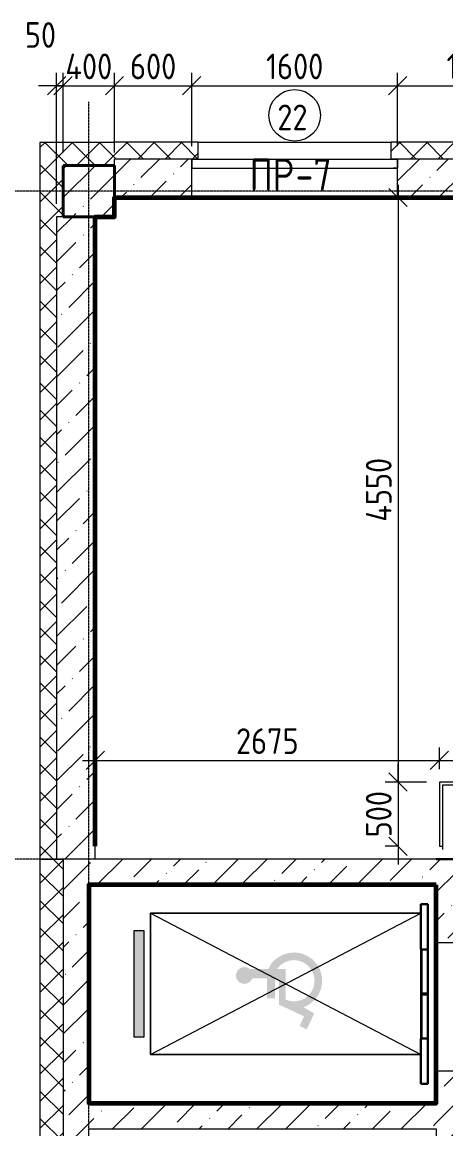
# Model space of a CAD drawing. Header units: millimetres. Extents: x -56773 to 221258, y -262288 to 26541.
# Drawn here: x -18834 to -15541, y -32360 to -23744 of the extents above; entities that cross this region are included whole.
import ezdxf

# ---------------------------------------------------------------- set-up
doc = ezdxf.new("R2010")
doc.units = ezdxf.units.MM
for name, pattern in [('ADSK_Линия сетки', [25, 20, -2.5, 0, -2.5]), ('ADSK_Невидимые', [5, 3, -2]), ('ADSK_Штриховая_ш2 п1_5', [4.5, 3, -1.5])]:
    doc.linetypes.add(name, pattern=pattern)
for name, color, linetype, lineweight in [('3.1 Штукатурка внешн стен для инвесторов', 5, 'Continuous', 60), ('5.4) Шлифовка лиф шахт НЗ', 6, 'Continuous', 60), ('_ Окна', 7, 'Continuous', 18), ('Двери', 7, 'Continuous', 9), ('Марки', 7, 'Continuous', 20), ('Марки окон', 7, 'Continuous', 20), ('Несущие колонны', 7, 'Continuous', 18), ('Обобщенные модели', 7, 'ADSK_Невидимые', 18), ('Оборудование', 7, 'Continuous', 18), ('Окна', 7, 'Continuous', 9), ('Оси', 7, 'Continuous', 9), ('Перекрытие', 7, 'Continuous', 18), ('Размеры', 7, 'Continuous', 9), ('Стены внутренние', 7, 'Continuous', 18), ('Стены наружные', 7, 'Continuous', 18), ('Стены несущие', 7, 'Continuous', 30), ('Стены отделка', 7, 'Continuous', 30), ('Стены штриховка', 7, 'Continuous', 9), ('Узлы', 7, 'Continuous', 18)]:
    doc.layers.add(name, color=color, linetype=linetype, lineweight=lineweight)
doc.styles.add('GOST Common_2', font='', dxfattribs={"width": 0.9, "height": 250})
doc.styles.add('GOST Common_3', font='', dxfattribs={"width": 0.9, "height": 200})
doc.styles.add('GOST Common_5', font='', dxfattribs={"width": 0.85, "height": 250})
doc.styles.get('GOST Common_2').set_extended_font_data('GOST Common')
doc.styles.get('GOST Common_3').set_extended_font_data('GOST Common')
doc.styles.get('GOST Common_5').set_extended_font_data('GOST Common')
doc.dimstyles.new('ADSK_Основной_2_0', dxfattribs={"dimscale": 304.8, "dimtxt": 201.142999, "dimasz": 0.463911, "dimexe": 0.328084, "dimexo": 0.328084, "dimgap": 0.164042, "dimtad": 1, "dimdec": 3, "dimrnd": 0.001, "dimdsep": 46, "dimtxsty": 'GOST Common_3', "dimblk1": 'OBLIQUE', "dimblk2": 'OBLIQUE', "dimsah": 1, "dimcen": 0.09, "dimdle": 0.328084, "dimazin": 2, "dimtfac": 1, "dimtdec": 4, "dimtix": 1, "dimtmove": 0, "dimatfit": 3, "dimfxl": 1, "dimtvp": 1, "dimtolj": 1, "dimtzin": 0, "dimlwd": 20, "dimlwe": 20, "dimarcsym": 2})
doc.dimstyles.new('ADSK_Основной_2_0_1', dxfattribs={"dimscale": 304.8, "dimtxt": 201.142999, "dimasz": 0.463911, "dimexe": 0.328084, "dimexo": 0.328084, "dimgap": 0.164042, "dimtad": 1, "dimdec": 3, "dimrnd": 0.001, "dimdsep": 46, "dimtxsty": 'GOST Common_3', "dimblk1": 'OBLIQUE', "dimblk2": 'OBLIQUE', "dimsah": 1, "dimcen": 0.09, "dimdle": 0.328084, "dimazin": 2, "dimtfac": 1, "dimtdec": 4, "dimtix": 1, "dimtmove": 1, "dimatfit": 3, "dimfxl": 1, "dimtvp": 1, "dimtolj": 1, "dimtzin": 0, "dimlwd": 20, "dimlwe": 20, "dimarcsym": 2})
pattern_1 = [(45, (1283.93, -48864.63), (84.18955, 308.69595), [396.875, -79.375, 3.353, -76.022])]
pattern_2 = [(45, (1283.93, -48864.63), (-106.066, 106.066), []), (135, (1283.93, -48864.63), (-106.066, -106.066), [])]

# ---------------------------------------------------------------- blocks, each defined once
blk = doc.blocks.new('ADSK_КолоннаЖБ_Прямоугольная - 400x400 мм-1807142-Кладочный план 1-го этажа')
at = {"layer": 'Несущие колонны', "lineweight": 40}
for p, q in [((-200, 200), (200, 200)), ((-200, -200), (-200, 200)), ((200, 200), (200, -200)), ((200, -200), (-200, -200))]:
    blk.add_line(p, q, dxfattribs=at)
blk = doc.blocks.new('AS-Shakhta_lifta-GOST_5746-2003 - Лифт_3_2700х1700 проем 1000-883891-Кладочный план 1-го этажа')
at = {"layer": 'Оборудование'}
h = blk.add_hatch(color=256, dxfattribs=at)
h.paths.add_polyline_path([(354.7, 344.2), (231, 401.8), (183.6, 319.7), (160.7, 365.2), (128, 404.3), (87.2, 434.8), (40.6, 455.1), (-9.5, 464.1), (-60.4, 461.4), (-109.3, 447.2), (-153.5, 422), (-190.9, 387.4), (-219.3, 345.2), (-237.2, 297.5), (-243.7, 247), (-238.5, 196.4), (-221.7, 148.3), (-194.4, 105.3), (-157.9, 69.8), (-114.3, 43.6), (-114.3, -98), (-123.4, -111.8), (-128.8, -127.6), (-130, -144.1), (-127, -160.5), (-120, -175.5), (-109.5, -188.4), (-96, -198.1), (-80.6, -204.2), (-64.1, -206.2), (-47.6, -203.9), (-32.3, -197.6), (-19, -187.7), (-8.6, -174.7), (-1.8, -159.5), (0.9, -143.1), (-0.6, -126.6), (-6.2, -110.9), (-15.5, -97.2), (-28, -86.3), (-42.9, -78.8), (-42.9, 35.4), (113.5, 35.4), (113.5, 97.4), (-31, 97.4), (-31, 128.1), (162.8, 128.1), (253.6, 322.9), (328.5, 288)])
h.paths.add_polyline_path([(136.6, 258.9), (135.3, 218.6), (123.9, 180), (-114.3, 180), (-114.3, 111.7), (-144.4, 138.5), (-166.9, 171.9), (-180.4, 209.8), (-184, 249.9), (-177.6, 289.7), (-161.5, 326.6), (-136.7, 358.3), (-104.7, 382.9), (-67.7, 398.8), (-27.9, 404.9), (12.2, 401), (50, 387.2), (83.3, 364.5), (109.8, 334.2), (128, 298.2)])
at = {"layer": 'Узлы'}
blk.add_hatch(color=256, dxfattribs=at).paths.add_polyline_path([(412.5, -1000), (412.5, -920), (-412.5, -920), (-412.5, -1000)])
at = {"layer": 'Обобщенные модели', "linetype": 'Continuous', "lineweight": 30}
for p, q in [((780, 1285), (-620, 1285)), ((-620, 1230), (-620, 1285)), ((-270, 1230), (-620, 1230)), ((-267, 1235), (-267, 1285)), ((-267, 1285), (77, 1285)), ((77, 1235), (-267, 1235)), ((77, 1285), (77, 1235)), ((83, 1235), (83, 1285)), ((83, 1285), (427, 1285)), ((427, 1235), (83, 1235)), ((427, 1285), (427, 1235)), ((430, 1230), (780, 1230)), ((780, 1230), (780, 1285))]:
    blk.add_line(p, q, dxfattribs=at)
at = {"layer": 'Обобщенные модели'}
for p, q in [((-270, 1235), (-270, 1285)), ((430, 1235), (430, 1285))]:
    blk.add_line(p, q, dxfattribs=at)
at = {"layer": 'Оборудование'}
for p, q in [((-550, -870), (-550, 1230)), ((550, -870), (-550, 1230)), ((-550, -870), (550, 1230)), ((550, 1230), (-550, 1230)), ((-550, 1230), (-550, -870)), ((550, 1230), (550, -870)), ((550, -870), (550, 1230)), ((550, -870), (-550, -870)), ((-550, -870), (550, -870))]:
    blk.add_line(p, q, dxfattribs=at)
at = {"layer": 'Узлы'}
for p, q in [((412.5, -920), (-412.5, -920)), ((-412.5, -920), (-412.5, -1000)), ((412.5, -1000), (412.5, -920)), ((-412.5, -1000), (412.5, -1000))]:
    blk.add_line(p, q, dxfattribs=at)
blk = doc.blocks.new('ADSK_Дверь_Проем - ADSK_Дверь_Проем-730830-Кладочный план 1-го этажа')
at = {"layer": 'Двери', "linetype": 'ADSK_Штриховая_ш2 п1_5'}
for p, q in [((-500, 100), (500, 100)), ((-500, -100), (500, -100))]:
    blk.add_line(p, q, dxfattribs=at)
blk = doc.blocks.new('AS-Shakhta_lifta-GOST_5746-2003 - Лифт_3_2700х1700 проем 1001-883895-Кладочный план 1-го этажа')
at = {"layer": 'Узлы'}
blk.add_hatch(color=256, dxfattribs=at).paths.add_polyline_path([(412.5, -1000), (412.5, -920), (-412.5, -920), (-412.5, -1000), (114.8, -1000)])
at = {"layer": 'Обобщенные модели', "linetype": 'Continuous', "lineweight": 30}
for p, q in [((780, 1285), (-620, 1285)), ((-620, 1230), (-620, 1285)), ((-270, 1230), (-620, 1230)), ((-267, 1235), (-267, 1285)), ((-267, 1285), (77, 1285)), ((77, 1235), (-267, 1235)), ((77, 1285), (77, 1235)), ((83, 1235), (83, 1285)), ((83, 1285), (427, 1285)), ((427, 1235), (83, 1235)), ((427, 1285), (427, 1235)), ((430, 1230), (780, 1230)), ((780, 1230), (780, 1285))]:
    blk.add_line(p, q, dxfattribs=at)
at = {"layer": 'Обобщенные модели'}
for p, q in [((-270, 1235), (-270, 1285)), ((430, 1235), (430, 1285))]:
    blk.add_line(p, q, dxfattribs=at)
at = {"layer": 'Оборудование'}
for p, q in [((-770, -1350), (-770, 1350)), ((-770, 1350), (930, 1350)), ((930, 1350), (930, -1350)), ((-550, -870), (-550, 1230)), ((550, -870), (-550, 1230)), ((-550, -870), (550, 1230)), ((550, 1230), (-550, 1230)), ((-550, 1230), (-550, -870)), ((550, 1230), (550, -870)), ((550, -870), (550, 1230)), ((550, -870), (-550, -870)), ((-550, -870), (550, -870)), ((930, -1350), (-770, -1350))]:
    blk.add_line(p, q, dxfattribs=at)
at = {"layer": 'Узлы'}
for p, q in [((412.5, -920), (-412.5, -920)), ((-412.5, -920), (-412.5, -1000)), ((412.5, -1000), (412.5, -920)), ((-412.5, -1000), (412.5, -1000))]:
    blk.add_line(p, q, dxfattribs=at)
blk = doc.blocks.new('ОКНО L03 _2СТ_RS - ОК-1_1600х2000h_противоударное-3556409-Кладочный план 1-го этажа')
at = {"layer": '_ Окна'}
for p, q in [((-838.1, 149), (761.9, 149)), ((-838.1, 149), (-838.1, 79)), ((-838.1, 149), (-833.1, 149)), ((761.9, 149), (756.9, 149)), ((761.9, 149), (761.9, 79)), ((-838.1, 79), (761.9, 79)), ((-838.1, 79), (-803.1, 79)), ((761.9, 79), (726.9, 79))]:
    blk.add_line(p, q, dxfattribs=at)
blk = doc.blocks.new('_Oblique')
at = {"color": 0, "linetype": 'ByBlock', "lineweight": -2}
blk.add_line((-0.5, -0.5), (0.5, 0.5), dxfattribs=at)
blk = doc.blocks.new('*D4189')
at = {"layer": 'Defpoints', "color": 0, "lineweight": 25, "transparency": 16777216}
for p in [(-18516.1, -24238.9), (-18516.1, -24859.7), (-18566.1, -25259.7)]:
    blk.add_point(p, dxfattribs=at)
at = {"layer": 'Размеры', "color": 0, "lineweight": 20, "transparency": 16777216}
for p, q in [((-18566.1, -25159.7), (-18566.1, -24138.9)), ((-18516.1, -24759.7), (-18516.1, -24138.9)), ((-18566.1, -24238.9), (-18707.5, -24238.9)), ((-18566.1, -24238.9), (-18516.1, -24238.9)), ((-18516.1, -24238.9), (-18374.7, -24238.9))]:
    blk.add_line(p, q, dxfattribs=at)
at = {"layer": 'Размеры', "color": 0, "lineweight": 20, "transparency": 16777216, "xscale": 141.4, "yscale": 141.4, "zscale": 141.4}
blk.add_blockref('_Oblique', (-18566.1, -24238.9), dxfattribs=at)
at = {"layer": 'Размеры', "color": 0, "lineweight": 20, "transparency": 16777216, "xscale": 141.4, "yscale": 141.4, "zscale": 141.4, "rotation": 180}
blk.add_blockref('_Oblique', (-18516.1, -24238.9), dxfattribs=at)
at = {"layer": 'Размеры', "color": 0, "lineweight": 9, "transparency": 16777216, "insert": (-18813.3, -23744.2), "char_height": 200, "width": 302.737, "attachment_point": 1, "line_spacing_factor": 1.022761, "style": 'GOST Common_3'}
blk.add_mtext('\\A1;50', dxfattribs=at)
blk = doc.blocks.new('*D4190')
at = {"layer": 'Defpoints', "color": 0, "lineweight": 25, "transparency": 16777216}
for p in [(-18116.1, -24238.9), (-18516.1, -24859.7), (-18116.1, -24859.7)]:
    blk.add_point(p, dxfattribs=at)
at = {"layer": 'Размеры', "color": 0, "lineweight": 20, "transparency": 16777216}
for p, q in [((-18516.1, -24759.7), (-18516.1, -24138.9)), ((-18116.1, -24759.7), (-18116.1, -24138.9)), ((-18516.1, -24238.9), (-18657.5, -24238.9)), ((-18516.1, -24238.9), (-18116.1, -24238.9)), ((-18116.1, -24238.9), (-17974.7, -24238.9))]:
    blk.add_line(p, q, dxfattribs=at)
at = {"layer": 'Размеры', "color": 0, "lineweight": 20, "transparency": 16777216, "xscale": 141.4, "yscale": 141.4, "zscale": 141.4}
blk.add_blockref('_Oblique', (-18516.1, -24238.9), dxfattribs=at)
at = {"layer": 'Размеры', "color": 0, "lineweight": 20, "transparency": 16777216, "xscale": 141.4, "yscale": 141.4, "zscale": 141.4, "rotation": 180}
blk.add_blockref('_Oblique', (-18116.1, -24238.9), dxfattribs=at)
at = {"layer": 'Размеры', "color": 0, "lineweight": 9, "transparency": 16777216, "insert": (-18316.1, -24088.9), "char_height": 200, "width": 474.561, "attachment_point": 5, "style": 'GOST Common_3'}
blk.add_mtext('\\A1;400', dxfattribs=at)
blk = doc.blocks.new('*D4191')
at = {"layer": 'Defpoints', "color": 0, "lineweight": 25, "transparency": 16777216}
for p in [(-17516.1, -24238.9), (-17516.1, -24810.7), (-18116.1, -24859.7)]:
    blk.add_point(p, dxfattribs=at)
at = {"layer": 'Размеры', "color": 0, "lineweight": 20, "transparency": 16777216}
for p, q in [((-18116.1, -24759.7), (-18116.1, -24138.9)), ((-17516.1, -24710.7), (-17516.1, -24138.9)), ((-18216.1, -24238.9), (-17416.1, -24238.9))]:
    blk.add_line(p, q, dxfattribs=at)
at = {"layer": 'Размеры', "color": 0, "lineweight": 20, "transparency": 16777216, "xscale": 141.4, "yscale": 141.4, "zscale": 141.4, "rotation": 180}
blk.add_blockref('_Oblique', (-18116.1, -24238.9), dxfattribs=at)
at = {"layer": 'Размеры', "color": 0, "lineweight": 20, "transparency": 16777216, "xscale": 141.4, "yscale": 141.4, "zscale": 141.4}
blk.add_blockref('_Oblique', (-17516.1, -24238.9), dxfattribs=at)
at = {"layer": 'Размеры', "color": 0, "lineweight": 9, "transparency": 16777216, "insert": (-17816.1, -24088.9), "char_height": 200, "width": 454.106, "attachment_point": 5, "style": 'GOST Common_3'}
blk.add_mtext('\\A1;600', dxfattribs=at)
blk = doc.blocks.new('*D4192')
at = {"layer": 'Defpoints', "color": 0, "lineweight": 25, "transparency": 16777216}
for p in [(-15916.1, -24238.9), (-17516.1, -24810.7), (-15916.1, -24810.7)]:
    blk.add_point(p, dxfattribs=at)
at = {"layer": 'Размеры', "color": 0, "lineweight": 20, "transparency": 16777216}
for p, q in [((-17516.1, -24710.7), (-17516.1, -24138.9)), ((-15916.1, -24710.7), (-15916.1, -24138.9)), ((-17616.1, -24238.9), (-15816.1, -24238.9))]:
    blk.add_line(p, q, dxfattribs=at)
at = {"layer": 'Размеры', "color": 0, "lineweight": 20, "transparency": 16777216, "xscale": 141.4, "yscale": 141.4, "zscale": 141.4, "rotation": 180}
blk.add_blockref('_Oblique', (-17516.1, -24238.9), dxfattribs=at)
at = {"layer": 'Размеры', "color": 0, "lineweight": 20, "transparency": 16777216, "xscale": 141.4, "yscale": 141.4, "zscale": 141.4}
blk.add_blockref('_Oblique', (-15916.1, -24238.9), dxfattribs=at)
at = {"layer": 'Размеры', "color": 0, "lineweight": 9, "transparency": 16777216, "insert": (-16716.1, -24088.9), "char_height": 200, "width": 560.473, "attachment_point": 5, "style": 'GOST Common_3'}
blk.add_mtext('\\A1;1600', dxfattribs=at)
blk = doc.blocks.new('*D4193')
at = {"layer": 'Defpoints', "color": 0, "lineweight": 25, "transparency": 16777216}
for p in [(-14716.1, -24238.9), (-15916.1, -24810.7), (-14716.1, -24810.7)]:
    blk.add_point(p, dxfattribs=at)
at = {"layer": 'Размеры', "color": 0, "lineweight": 20, "transparency": 16777216}
for p, q in [((-15916.1, -24710.7), (-15916.1, -24138.9)), ((-14716.1, -24710.7), (-14716.1, -24138.9)), ((-16016.1, -24238.9), (-14616.1, -24238.9))]:
    blk.add_line(p, q, dxfattribs=at)
at = {"layer": 'Размеры', "color": 0, "lineweight": 20, "transparency": 16777216, "xscale": 141.4, "yscale": 141.4, "zscale": 141.4, "rotation": 180}
blk.add_blockref('_Oblique', (-15916.1, -24238.9), dxfattribs=at)
at = {"layer": 'Размеры', "color": 0, "lineweight": 20, "transparency": 16777216, "xscale": 141.4, "yscale": 141.4, "zscale": 141.4}
blk.add_blockref('_Oblique', (-14716.1, -24238.9), dxfattribs=at)
at = {"layer": 'Размеры', "color": 0, "lineweight": 9, "transparency": 16777216, "insert": (-15316.1, -24088.9), "char_height": 200, "width": 560.473, "attachment_point": 5, "style": 'GOST Common_3'}
blk.add_mtext('\\A1;1200', dxfattribs=at)
blk = doc.blocks.new('*D4090')
at = {"layer": 'Defpoints', "color": 0, "lineweight": 25, "transparency": 16777216}
for p in [(-18266.1, -29391.3), (-15591.1, -29491.3), (-15591.1, -29659.7)]:
    blk.add_point(p, dxfattribs=at)
at = {"layer": 'Размеры', "color": 0, "lineweight": 20, "transparency": 16777216}
for p, q in [((-15591.1, -29559.7), (-15591.1, -29391.3)), ((-18366.1, -29491.3), (-15491.1, -29491.3)), ((-18266.1, -29491.3), (-18266.1, -29591.3))]:
    blk.add_line(p, q, dxfattribs=at)
at = {"layer": 'Размеры', "color": 0, "lineweight": 20, "transparency": 16777216, "xscale": 141.4, "yscale": 141.4, "zscale": 141.4, "rotation": 180}
blk.add_blockref('_Oblique', (-18266.1, -29491.3), dxfattribs=at)
at = {"layer": 'Размеры', "color": 0, "lineweight": 20, "transparency": 16777216, "xscale": 141.4, "yscale": 141.4, "zscale": 141.4}
blk.add_blockref('_Oblique', (-15591.1, -29491.3), dxfattribs=at)
at = {"layer": 'Размеры', "color": 0, "lineweight": 9, "transparency": 16777216, "insert": (-16928.6, -29341.3), "char_height": 200, "width": 605.475, "attachment_point": 5, "style": 'GOST Common_3'}
blk.add_mtext('\\A1;2675', dxfattribs=at)
blk = doc.blocks.new('*D4091')
at = {"layer": 'Defpoints', "color": 0, "lineweight": 25, "transparency": 16777216}
for p in [(-14916.1, -29391.3), (-14916.1, -29491.3), (-15591.1, -29659.7)]:
    blk.add_point(p, dxfattribs=at)
at = {"layer": 'Размеры', "color": 0, "lineweight": 20, "transparency": 16777216}
for p, q in [((-15591.1, -29559.7), (-15591.1, -29391.3)), ((-15691.1, -29491.3), (-14816.1, -29491.3)), ((-14916.1, -29491.3), (-14916.1, -29591.3))]:
    blk.add_line(p, q, dxfattribs=at)
at = {"layer": 'Размеры', "color": 0, "lineweight": 20, "transparency": 16777216, "xscale": 141.4, "yscale": 141.4, "zscale": 141.4, "rotation": 180}
blk.add_blockref('_Oblique', (-15591.1, -29491.3), dxfattribs=at)
at = {"layer": 'Размеры', "color": 0, "lineweight": 20, "transparency": 16777216, "xscale": 141.4, "yscale": 141.4, "zscale": 141.4}
blk.add_blockref('_Oblique', (-14916.1, -29491.3), dxfattribs=at)
at = {"layer": 'Размеры', "color": 0, "lineweight": 9, "transparency": 16777216, "insert": (-15253.6, -29341.3), "char_height": 200, "width": 454.106, "attachment_point": 5, "style": 'GOST Common_3'}
blk.add_mtext('\\A1;675', dxfattribs=at)
blk = doc.blocks.new('*D4092')
at = {"layer": 'Defpoints', "color": 0, "lineweight": 25, "transparency": 16777216}
for p in [(-15812.7, -25109.7), (-15912.7, -29659.7), (-15591.1, -29659.7)]:
    blk.add_point(p, dxfattribs=at)
at = {"layer": 'Размеры', "color": 0, "lineweight": 20, "transparency": 16777216}
for p, q in [((-15912.7, -25009.7), (-15912.7, -29759.7)), ((-15912.7, -25109.7), (-16012.7, -25109.7)), ((-15691.1, -29659.7), (-16012.7, -29659.7))]:
    blk.add_line(p, q, dxfattribs=at)
at = {"layer": 'Размеры', "color": 0, "lineweight": 20, "transparency": 16777216, "xscale": 141.4, "yscale": 141.4, "zscale": 141.4}
for p, rotation in [((-15912.7, -25109.7), 90), ((-15912.7, -29659.7), 270)]:
    blk.add_blockref('_Oblique', p, dxfattribs=dict(at, rotation=rotation))
at = {"layer": 'Размеры', "color": 0, "lineweight": 9, "transparency": 16777216, "insert": (-16062.7, -27384.7), "char_height": 200, "width": 625.93, "attachment_point": 5, "rotation": 90, "style": 'GOST Common_3'}
blk.add_mtext('\\A1;4550', dxfattribs=at)
blk = doc.blocks.new('*D4093')
at = {"layer": 'Defpoints', "color": 0, "lineweight": 25, "transparency": 16777216}
for p in [(-15591.1, -29659.7), (-15912.7, -30159.7), (-15812.7, -30159.7)]:
    blk.add_point(p, dxfattribs=at)
at = {"layer": 'Размеры', "color": 0, "lineweight": 20, "transparency": 16777216}
for p, q in [((-15912.7, -29659.7), (-15912.7, -29518.3)), ((-15691.1, -29659.7), (-16012.7, -29659.7)), ((-15912.7, -29659.7), (-15912.7, -30159.7)), ((-15912.7, -30159.7), (-16012.7, -30159.7)), ((-15912.7, -30159.7), (-15912.7, -30301.1))]:
    blk.add_line(p, q, dxfattribs=at)
at = {"layer": 'Размеры', "color": 0, "lineweight": 20, "transparency": 16777216, "xscale": 141.4, "yscale": 141.4, "zscale": 141.4}
for p, rotation in [((-15912.7, -29659.7), 270), ((-15912.7, -30159.7), 90)]:
    blk.add_blockref('_Oblique', p, dxfattribs=dict(at, rotation=rotation))
at = {"layer": 'Размеры', "color": 0, "lineweight": 9, "transparency": 16777216, "insert": (-16062.7, -29909.7), "char_height": 200, "width": 454.106, "attachment_point": 5, "rotation": 90, "style": 'GOST Common_3'}
blk.add_mtext('\\A1;500', dxfattribs=at)
blk = doc.blocks.new('М_окна1 - Маркировка типоразмера-1510237-Кладочный план 1-го этажа')
at = {"layer": 'Марки окон'}
blk.add_circle((0, 0), 2, dxfattribs=at)

msp = doc.modelspace()

# ---------------------------------------------------------------- hatches: boundary and pattern name
at = {"layer": 'Несущие колонны', "lineweight": 9}
h = msp.add_hatch(dxfattribs=at)
h.set_pattern_fill('FP_3', color=256, style=0, pattern_type=2)
h.set_pattern_definition([(45, (1283.93, -48864.63), (-224.5064, 224.5064), []), (45, (1508.44, -48864.63), (-224.5064, 224.5064), [396.875, -79.375, 3.353, -76.022])])
h.paths.add_polyline_path([(-18516.0657, -25259.6624), (-18116.0657, -25259.6624), (-18116.0657, -24859.6624), (-18516.0657, -24859.6624)])
at = {"layer": 'Стены внутренние', "lineweight": 9}
h = msp.add_hatch(dxfattribs=at)
h.set_pattern_fill('FP_1', color=256, style=0, pattern_type=2)
h.set_pattern_definition(pattern_1)
h.paths.add_polyline_path([(-8391.0657, -25109.6624), (-7116.0657, -25109.6624), (-7116.0657, -24810.6624), (-9316.0657, -24810.6624), (-9316.0657, -25109.6624), (-8466.0657, -25109.6624)])
h.paths.add_polyline_path([(-2116.0657, -25109.6624), (-2116.0657, -24809.6624), (-2126.0657, -24809.6624), (-2126.0657, -25109.6624)])
h.paths.add_polyline_path([(-3946.0657, -25109.6624), (-3906.0657, -25109.6624), (-3906.0657, -24809.6624), (-4916.0657, -24810.6624), (-4916.0657, -25109.6624), (-4096.0657, -25109.6624)])
h.paths.add_polyline_path([(-10916.0657, -25109.6624), (-10916.0657, -24810.6624), (-13116.0657, -24810.6624), (-13116.0657, -25109.6624), (-12293.961, -25109.6624)])
h.paths.add_polyline_path([(-14916.0657, -25109.6624), (-14716.0657, -25109.6624), (-14716.0657, -24810.6624), (-15916.0657, -24810.6624), (-15916.0657, -25109.6624), (-15238.9058, -25109.6624)])
h.paths.add_polyline_path([(-18116.0657, -25109.6624), (-17516.0657, -25109.6624), (-17516.0657, -24810.6624), (-18116.0657, -24809.6624)])
h = msp.add_hatch(dxfattribs=at)
h.set_pattern_fill('FP_1', color=256, style=0, pattern_type=2)
h.set_pattern_definition(pattern_1)
h.paths.add_polyline_path([(-18266.0657, -30259.6624), (-18266.0657, -25259.6624), (-18566.0657, -25259.6624), (-18566.0657, -30259.6624), (-18316.0657, -30259.6624)])
at = {"layer": 'Стены наружные', "lineweight": 9}
h = msp.add_hatch(dxfattribs=at)
h.set_pattern_fill('FP_4', color=256, style=0, pattern_type=2)
h.set_pattern_definition(pattern_2)
h.paths.add_polyline_path([(-18116.0657, -24860.0624), (-18116.0657, -24680.0624), (-18696.0657, -24680.0624), (-18696.0657, -24860.0624), (-18516.0657, -24860.0624)])
h = msp.add_hatch(dxfattribs=at)
h.set_pattern_fill('FP_4', color=256, style=0, pattern_type=2)
h.set_pattern_definition(pattern_2)
h.paths.add_polyline_path([(-3906.0657, -24809.6624), (-3906.0657, -24679.6624), (-4966.0657, -24679.6624), (-4966.0657, -24809.6624)])
h.paths.add_polyline_path([(-2116.0657, -24809.6624), (-2116.0657, -24680.0624), (-2126.0657, -24679.6624), (-2126.0657, -24809.6624)])
h.paths.add_polyline_path([(-12293.961, -24809.6624), (-10866.0657, -24809.6624), (-10866.0657, -24679.6624), (-13166.0657, -24679.6624), (-13166.0657, -24809.6624)])
h.paths.add_polyline_path([(-9366.0657, -24809.6624), (-7066.0657, -24809.6624), (-7066.0657, -24679.6624), (-9366.0657, -24679.6624)])
h.paths.add_polyline_path([(-14666.0657, -24809.6624), (-14666.0657, -24679.6624), (-15966.0657, -24679.6624), (-15966.0657, -24809.6624), (-15238.9058, -24809.6624)])
h.paths.add_polyline_path([(-17466.0657, -24809.6624), (-17466.0657, -24679.6624), (-18116.0657, -24680.0624), (-18116.0657, -24809.6624)])
h = msp.add_hatch(dxfattribs=at)
h.set_pattern_fill('FP_4', color=256, style=0, pattern_type=2)
h.set_pattern_definition(pattern_2)
h.paths.add_polyline_path([(-18516.0657, -25259.6624), (-18516.0657, -24860.0624), (-18696.0657, -24860.0624), (-18696.0657, -25259.6624), (-18566.0657, -25259.6624)])
h = msp.add_hatch(dxfattribs=at)
h.set_pattern_fill('FP_4', color=256, style=0, pattern_type=2)
h.set_pattern_definition(pattern_2)
h.paths.add_polyline_path([(-18696.0657, -30259.6624), (-18566.0657, -30259.6624), (-18566.0657, -25259.6624), (-18696.0657, -25259.6624), (-18696.0657, -28091.7649)])
h = msp.add_hatch(dxfattribs=at)
h.set_pattern_fill('FP_4', color=256, style=0, pattern_type=2)
h.set_pattern_definition(pattern_2)
h.paths.add_polyline_path([(-18696.0657, -33879.6624), (-18516.0657, -33879.6624), (-18516.0657, -30259.6624), (-18696.0657, -30259.6624), (-18696.0657, -33244.4361)])
h = msp.add_hatch(dxfattribs=at)
h.set_pattern_fill('FP_1', color=256, style=0, pattern_type=2)
h.set_pattern_definition(pattern_1)
h.paths.add_polyline_path([(-18316.0657, -34059.6624), (-18316.0657, -30259.6624), (-18516.0657, -30259.6624), (-18516.0657, -34059.6624)])
h = msp.add_hatch(dxfattribs=at)
h.set_pattern_fill('FP_1', color=256, style=0, pattern_type=2)
h.set_pattern_definition(pattern_1)
h.paths.add_polyline_path([(-18316.0657, -30459.6624), (-15616.0657, -30459.6624), (-15616.0657, -30259.6624), (-18316.0657, -30259.6624)])
h = msp.add_hatch(dxfattribs=at)
h.set_pattern_fill('FP_1', color=256, style=0, pattern_type=2)
h.set_pattern_definition(pattern_1)
h.paths.add_polyline_path([(-15416.0657, -34059.6624), (-15416.0657, -33709.6624), (-15616.0657, -33709.6624), (-15616.0657, -34059.6624)])
h.paths.add_polyline_path([(-15416.0657, -32709.6624), (-15416.0657, -31909.6624), (-15616.0657, -31909.6624), (-15616.0657, -32709.6624)])
h.paths.add_polyline_path([(-15416.0657, -30909.6624), (-15416.0657, -30259.6624), (-15616.0657, -30259.6624), (-15616.0657, -30909.6624)])
h = msp.add_hatch(dxfattribs=at)
h.set_pattern_fill('FP_1', color=256, style=0, pattern_type=2)
h.set_pattern_definition(pattern_1)
h.paths.add_polyline_path([(-16711.3782, -32359.6624), (-15616.0657, -32359.6624), (-15616.0657, -32159.6624), (-18316.0657, -32159.6624), (-18316.0657, -32359.6624), (-18183.8506, -32359.6624)])

# ---------------------------------------------------------------- linework, layer by layer
at = {"layer": '3.1 Штукатурка внешн стен для инвесторов'}
msp.add_lwpolyline([(-18266.0657, -30159.6624), (-18266.0657, -25259.6624), (-18116.0657, -25259.6624), (-18116.0657, -25109.6624), (-14916.0657, -25109.6624)], dxfattribs=at)
at = {"layer": '5.4) Шлифовка лиф шахт НЗ'}
msp.add_lwpolyline([(-15616.0657, -30460.0624), (-18316.0657, -30460.0624), (-18316.0657, -32159.6624), (-15616.0657, -32159.6624)], close=True, dxfattribs=at)
at = {"layer": 'Несущие колонны', "lineweight": 9}
for p, q in [((-18116.0657, -24859.6624), (-18516.0657, -24859.6624)), ((-18516.0657, -24859.6624), (-18516.0657, -25259.6624)), ((-18116.0657, -25259.6624), (-18116.0657, -24859.6624)), ((-18516.0657, -25259.6624), (-18116.0657, -25259.6624))]:
    msp.add_line(p, q, dxfattribs=at)
at = {"layer": 'Оси', "linetype": 'ADSK_Линия сетки', "lineweight": 5}
for p, q in [((-18316.0657, -59838.5137), (-18316.0657, -24363.7173)), ((-1213.4695, -25059.6624), (-23956.1623, -25059.6624)), ((-1213.4695, -30259.6624), (-23956.1623, -30259.6624))]:
    msp.add_line(p, q, dxfattribs=at)
at = {"layer": 'Перекрытие'}
for p, q in [((-18316.0657, -30460.0624), (-15616.0657, -30460.0624)), ((-15616.0657, -30909.6624), (-15616.0657, -31909.6624))]:
    msp.add_line(p, q, dxfattribs=at)
at = {"layer": 'Стены внутренние', "lineweight": 5}
msp.add_line((-15916.0657, -25109.6624), (-17516.0657, -25109.6624), dxfattribs=at)
at = {"layer": 'Стены наружные', "lineweight": 9}
msp.add_line((-17466.0657, -24679.6624), (-15966.0657, -24679.6624), dxfattribs=at)
at = {"layer": 'Стены несущие', "lineweight": 9}
for p, q in [((-17516.0657, -24810.6624), (-17466.0657, -24810.6624)), ((-17516.0657, -25109.6624), (-17516.0657, -24810.6624)), ((-17466.0657, -24809.6624), (-17466.0657, -24810.6624)), ((-15966.0657, -24809.6624), (-15966.0657, -24810.6624)), ((-15966.0657, -24810.6624), (-15916.0657, -24810.6624)), ((-15916.0657, -25109.6624), (-15916.0657, -24810.6624)), ((-18116.0657, -25109.6624), (-18116.0657, -24860.0624)), ((-18116.0657, -25109.6624), (-17516.0657, -25109.6624)), ((-15916.0657, -25109.6624), (-14916.0657, -25109.6624)), ((-18566.0657, -25259.6624), (-18566.0657, -30259.6624)), ((-18266.0657, -25259.6624), (-18516.0657, -25259.6624)), ((-18266.0657, -30159.6624), (-18266.0657, -25259.6624)), ((-18516.0657, -30259.6624), (-18516.0657, -34059.6624)), ((-18316.0657, -32159.6624), (-18316.0657, -30459.6624)), ((-18316.0657, -30459.6624), (-15616.0657, -30459.6624)), ((-15616.0657, -30459.6624), (-15616.0657, -30909.6624)), ((-15616.0657, -30909.6624), (-15416.0657, -30909.6624)), ((-15616.0657, -31909.6624), (-15616.0657, -32159.6624)), ((-15416.0657, -31909.6624), (-15616.0657, -31909.6624)), ((-15616.0657, -32159.6624), (-18316.0657, -32159.6624))]:
    msp.add_line(p, q, dxfattribs=at)
at = {"layer": 'Стены несущие'}
msp.add_line((-15416.0657, -30259.6624), (-15616.0657, -30259.6624), dxfattribs=at)
at = {"layer": 'Стены отделка', "lineweight": 18}
for p, q in [((-18696.0657, -24680.0624), (-18696.0657, -25259.6624)), ((-18116.0657, -24680.0624), (-18696.0657, -24680.0624)), ((-17466.0657, -24679.6624), (-18116.0657, -24679.6624)), ((-18116.0657, -24680.0624), (-18116.0657, -24679.6624)), ((-17466.0657, -24809.6624), (-17466.0657, -24679.6624)), ((-14666.0657, -24679.6624), (-15966.0657, -24679.6624)), ((-15966.0657, -24809.6624), (-15966.0657, -24679.6624)), ((-18116.0657, -24860.0624), (-18116.0657, -24809.6624)), ((-18516.0657, -25259.6624), (-18516.0657, -24860.0624)), ((-18516.0657, -24860.0624), (-18116.0657, -24860.0624)), ((-18696.0657, -25259.6624), (-18696.0657, -33879.6624)), ((-15591.0657, -29659.6624), (-15591.0657, -30159.6624)), ((-14916.0657, -29659.6624), (-15591.0657, -29659.6624)), ((-18696.0657, -30259.6624), (-18516.0657, -30259.6624))]:
    msp.add_line(p, q, dxfattribs=at)
at = {"layer": 'Стены штриховка', "lineweight": 9}
for p, q in [((-17466.0657, -24809.6624), (-18116.0657, -24809.6624)), ((-14666.0657, -24809.6624), (-15966.0657, -24809.6624)), ((-18516.0657, -25259.6624), (-18566.0657, -25259.6624)), ((-15566.0657, -29684.6624), (-15566.0657, -30184.6624)), ((-14891.0657, -29684.6624), (-15566.0657, -29684.6624)), ((-18266.0657, -30259.6624), (-18266.0657, -30159.6624)), ((-15591.0657, -30159.6624), (-15566.0657, -30159.6624)), ((-15616.0657, -30259.6624), (-18516.0657, -30259.6624))]:
    msp.add_line(p, q, dxfattribs=at)

# ---------------------------------------------------------------- block references
at = {"layer": 'Двери', "rotation": 90.00000000000026}
msp.add_blockref('ADSK_Дверь_Проем - ADSK_Дверь_Проем-730830-Кладочный план 1-го этажа', (-15516.0657, -31409.6624), dxfattribs=at)
at = {"layer": 'Марки окон', "xscale": 99.99999999999993, "yscale": 99.99999999999993, "zscale": 99.99999999999993}
msp.add_blockref('М_окна1 - Маркировка типоразмера-1510237-Кладочный план 1-го этажа', (-16716.0657, -24469.6624), dxfattribs=at)
at = {"layer": 'Несущие колонны', "lineweight": 40, "rotation": 89.9999999999999}
msp.add_blockref('ADSK_КолоннаЖБ_Прямоугольная - 400x400 мм-1807142-Кладочный план 1-го этажа', (-18316.0657, -25059.6624), dxfattribs=at)
at = {"layer": 'Оборудование', "rotation": 270.0000000000001}
for name, p in [('AS-Shakhta_lifta-GOST_5746-2003 - Лифт_3_2700х1700 проем 1000-883891-Кладочный план 1-го этажа', (-16966.0657, -31230.0624)), ('AS-Shakhta_lifta-GOST_5746-2003 - Лифт_3_2700х1700 проем 1001-883895-Кладочный план 1-го этажа', (-16966.0657, -33129.6624))]:
    msp.add_blockref(name, p, dxfattribs=at)
at = {"layer": 'Окна'}
msp.add_blockref('ОКНО L03 _2СТ_RS - ОК-1_1600х2000h_противоударное-3556409-Кладочный план 1-го этажа', (-16677.9657, -24959.6624), dxfattribs=at)

# ---------------------------------------------------------------- texts
at = {"layer": 'Марки', "lineweight": 9, "char_height": 250, "attachment_point": 1, "style": 'GOST Common_5'}
for s, insert, width in [('ПР', (-17065.9965, -24806.6813), 432.91125), ('-7', (-16708.809, -24806.6813), 389.620125)]:
    msp.add_mtext(s, dxfattribs=dict(at, insert=insert, width=width))
at = {"layer": 'Марки окон', "lineweight": 5, "insert": (-16850.6231, -24385.8771), "char_height": 200, "width": 317.46825, "attachment_point": 1, "style": 'GOST Common_2'}
msp.add_mtext('22', dxfattribs=at)

# ---------------------------------------------------------------- dimensions: what is measured, and where the dimension line sits
at = {"layer": 'Размеры', "lineweight": 9}
dim = msp.add_linear_dim(base=(-18516.0657, -24238.8851), p1=(-18566.0657, -25259.6624), p2=(-18516.0657, -24859.6624), dimstyle='ADSK_Основной_2_0_1', override={"dimpost": '<>', "dimfxl": 403.112887}, dxfattribs=at)
dim.commit()
dim.dimension.update_dxf_attribs({"geometry": '*D4189', "text_midpoint": (-18661.8817, -24060.8528), "dimtype": 160})
for base, p1, p2, override, picture, middle in [((-18116.0657, -24238.8851), (-18516.0657, -24859.6624), (-18116.0657, -24859.6624), {"dimpost": '<>', "dimfxl": 400}, '*D4190', (-18316.0657, -24088.8851)), ((-17516.0657, -24238.8851), (-18116.0657, -24859.6624), (-17516.0657, -24810.6624), {"dimpost": '<>', "dimfxl": 601.997508}, '*D4191', (-17816.0657, -24088.8851)), ((-15916.0657, -24238.8851), (-17516.0657, -24810.6624), (-15916.0657, -24810.6624), {"dimpost": '<>', "dimfxl": 1600}, '*D4192', (-16716.0657, -24088.8851)), ((-14716.0657, -24238.8851), (-15916.0657, -24810.6624), (-14716.0657, -24810.6624), {"dimpost": '<>', "dimfxl": 1200}, '*D4193', (-15316.0657, -24088.8851)), ((-15591.0657, -29491.2708), (-18266.0657, -29391.2859), (-15591.0657, -29659.6624), {"dimpost": '<>', "dimfxl": 2688.429087}, '*D4090', (-16928.5657, -29341.2708)), ((-14916.0657, -29491.2708), (-15591.0657, -29659.6624), (-14916.0657, -29391.2859), {"dimpost": '<>', "dimfxl": 726.395869}, '*D4091', (-15253.5657, -29341.2708))]:
    dim = msp.add_linear_dim(base=base, p1=p1, p2=p2, dimstyle='ADSK_Основной_2_0', override=override, dxfattribs=at)
    dim.commit()
    dim.dimension.update_dxf_attribs({"geometry": picture, "text_midpoint": middle})
for base, p1, p2, override, picture, middle in [((-15912.715, -29659.6624), (-15812.7301, -25109.6624), (-15591.0657, -29659.6624), {"dimpost": '<>', "dimfxl": 4555.396263}, '*D4092', (-16062.715, -27384.6624)), ((-15912.715, -30159.6624), (-15591.0657, -29659.6624), (-15812.7301, -30159.6624), {"dimpost": '<>', "dimfxl": 546.932454}, '*D4093', (-16062.715, -29909.6624))]:
    dim = msp.add_linear_dim(base=base, p1=p1, p2=p2, angle=90, dimstyle='ADSK_Основной_2_0', override=override, dxfattribs=at)
    dim.commit()
    dim.dimension.update_dxf_attribs({"geometry": picture, "text_midpoint": middle})

doc.saveas('drawing.dxf')
